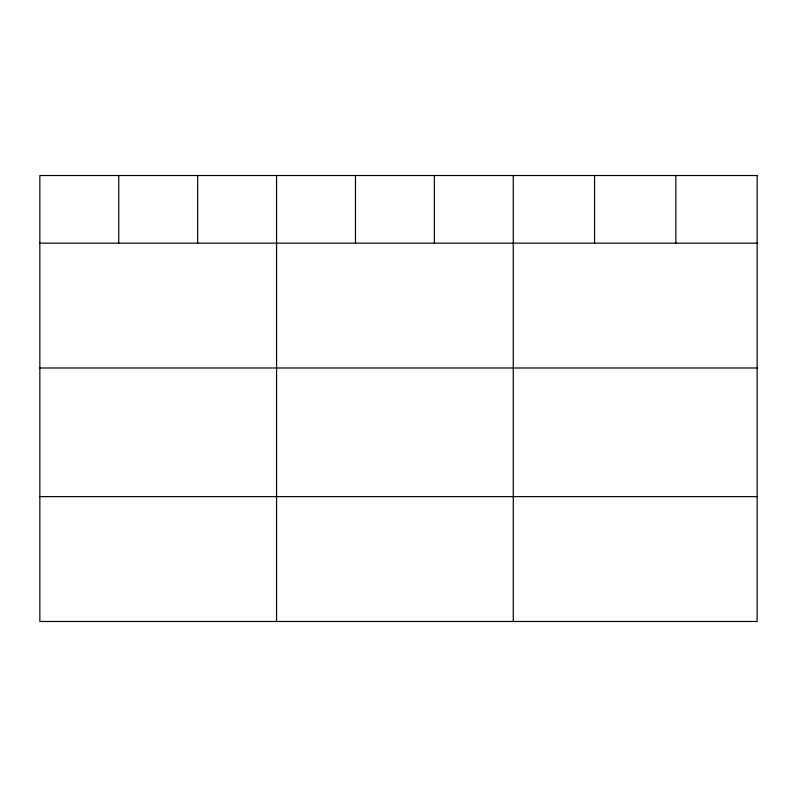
<?xml version="1.0" encoding="UTF-8"?>
<svg xmlns="http://www.w3.org/2000/svg" width="797" height="797" viewBox="0 0 797 797"><rect width="100%" height="100%" fill="white"/><g stroke="black" fill="none" stroke-linecap="round" stroke-linejoin="round"><path stroke-width="1.2" d="M39.85 243.145L757.15 243.145M39.85 367.995L757.15 367.995M39.85 496.631L757.15 496.631M675.856 175.519L675.856 243.145M594.562 175.519L594.562 243.145M513.268 175.519L513.268 621.481M434.365 175.519L434.365 243.145M355.462 175.519L355.462 243.145M276.559 175.519L276.559 621.481M197.656 175.519L197.656 243.145M118.753 175.519L118.753 243.145M757.15 175.519L39.85 175.519L39.85 621.481L757.15 621.481L757.15 175.519"/></g></svg>
